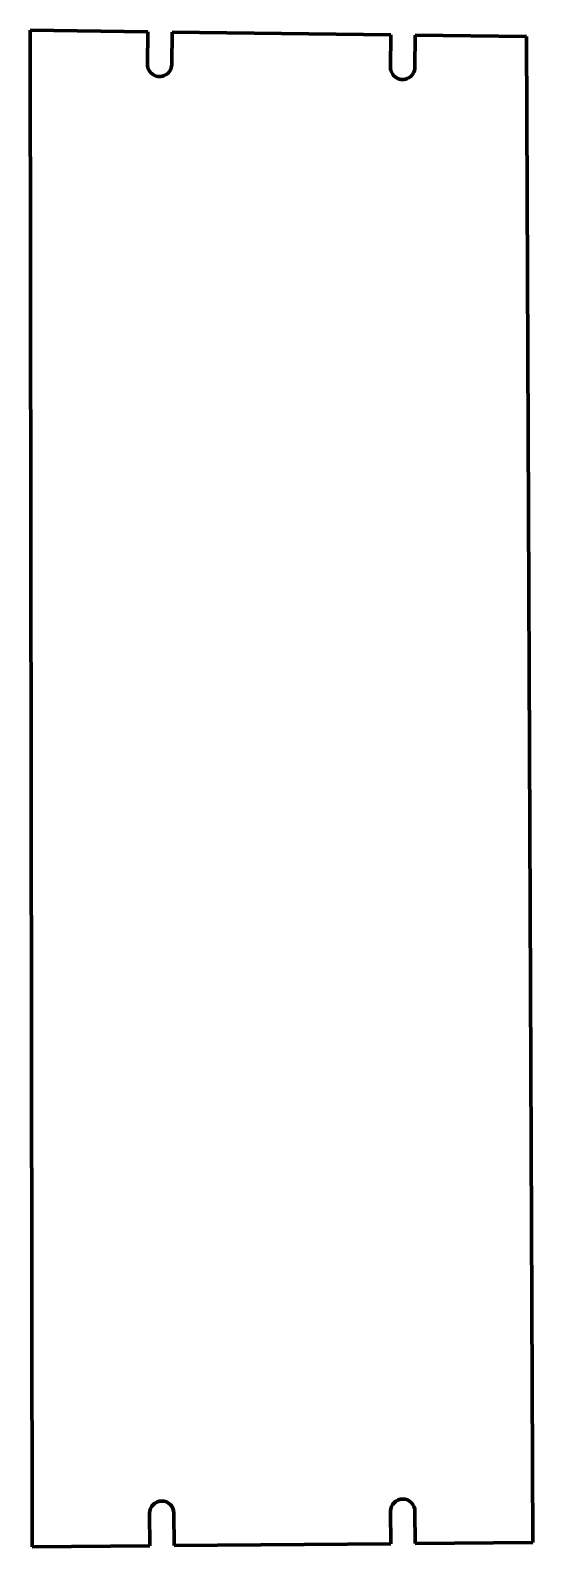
# Model space of a CAD drawing. Header units: inches. Extents: x 0 to 15.5, y 0 to 46.8.
import ezdxf

# ---------------------------------------------------------------- set-up
doc = ezdxf.new("R2010")
doc.units = ezdxf.units.IN
doc.header["$MEASUREMENT"] = 0
doc.layers.get('0').update_dxf_attribs({"linetype": 'CONTINUOUS'})

msp = doc.modelspace()

# ---------------------------------------------------------------- linework, layer by layer
at = {"color": 7, "lineweight": 90}
for p, q in [((0.062, 0), (0, 46.75)), ((0, 46.75), (3.625, 46.706)), ((3.625, 46.706), (3.613, 45.706)), ((4.375, 46.696), (4.363, 45.697)), ((4.375, 46.696), (11.125, 46.614)), ((11.125, 46.614), (11.113, 45.614)), ((11.875, 46.605), (11.863, 45.605)), ((11.875, 46.605), (15.312, 46.562)), ((15.5, 0.125), (15.312, 46.562)), ((3.688, 0.029), (3.679, 1.029)), ((4.437, 0.035), (4.429, 1.035)), ((11.125, 0.09), (11.117, 1.09)), ((11.875, 0.096), (11.867, 1.096)), ((0.062, 0), (3.688, 0.029)), ((4.437, 0.035), (11.125, 0.09)), ((11.875, 0.096), (15.5, 0.125))]:
    msp.add_line(p, q, dxfattribs=at)
for centre, start, end in [((3.988, 45.701), 179.2985, 359.2985), ((11.488, 45.609), 179.2985, 359.2985), ((4.054, 1.032), 0.4639, 180.4639), ((11.492, 1.093), 0.4639, 180.4639)]:
    msp.add_arc(centre, 0.375, start, end, dxfattribs=at)

doc.saveas('drawing.dxf')
